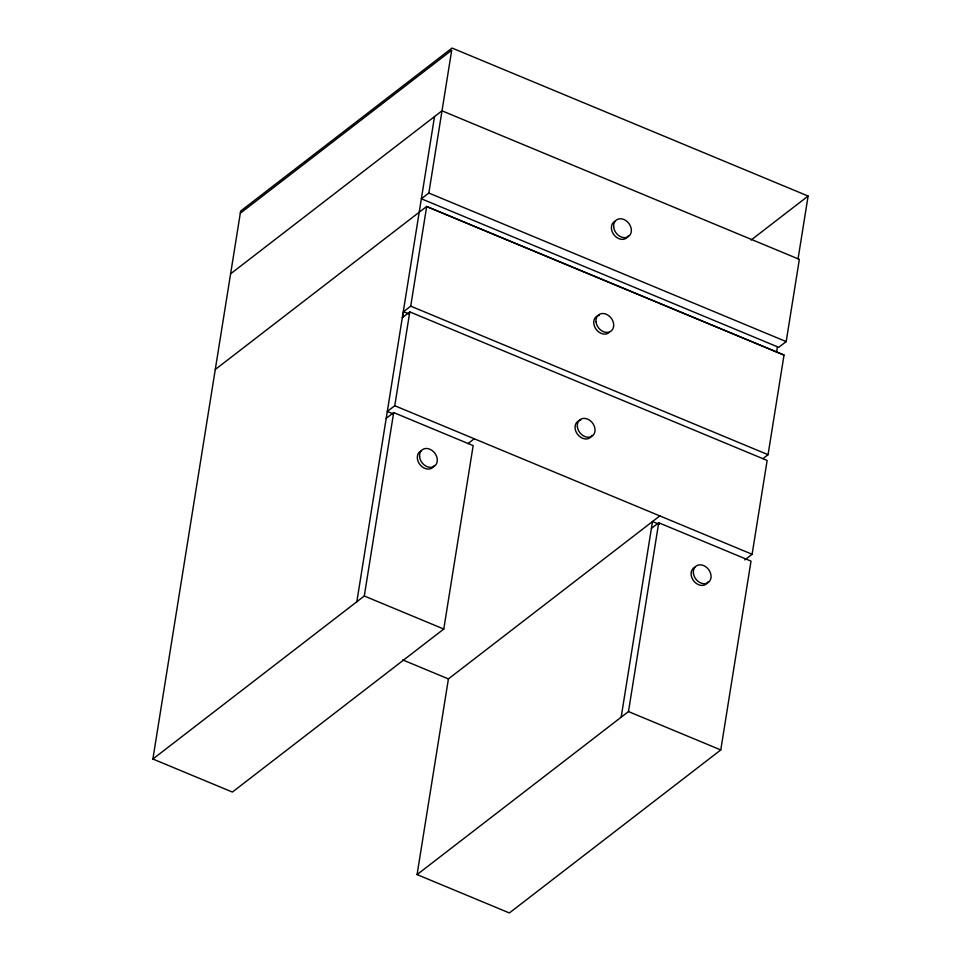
<?xml version="1.0" encoding="UTF-8"?>
<svg xmlns="http://www.w3.org/2000/svg" width="961" height="961" viewBox="0 0 961 961"><rect width="100%" height="100%" fill="white"/><g stroke="black" fill="none" stroke-linecap="round" stroke-linejoin="round"><path stroke-width="1.44" d="M386.214 418.323L393.674 412.569L473.16 445.616L443.778 629.047L232.382 792.056L152.883 759.022L240.658 211.06L452.054 48.05L808.117 196.056L798.062 258.821M356.831 601.754L434.516 116.593M402.635 317.418L403.56 311.664L410.719 306.151L426.684 206.471L784.032 355.017L768.055 454.697L762.95 458.637M152.883 759.022L364.291 596L393.674 412.569M392.797 413.747L387.307 411.476L394.767 405.722L409.794 311.893L767.142 460.439L752.115 554.269L744.811 559.903M230.604 273.825L442 110.815L799.348 259.362L786.182 341.587L778.722 347.329L421.374 198.783L428.834 193.041L451.718 50.2L240.31 213.222M651.414 528.382L658.717 522.748L751.009 561.116L720.774 749.94L509.366 912.95L417.074 874.582L448.415 678.91L659.811 515.901M621.166 717.206L652.507 521.535L659.39 524.394M417.074 874.582L628.47 711.572L658.717 522.748M776.572 352.17L777.437 346.801M215.288 369.48L426.684 206.471M402.323 317.659L409.794 311.893M467.863 443.694L474.253 438.769M751.106 240.022L808.117 196.056M428.834 193.041L786.182 341.587M426.672 206.567L784.008 355.114M410.719 306.151L768.055 454.697M403.56 311.664L409.098 313.971M394.767 405.722L752.115 554.269M364.291 596L443.778 629.047M628.47 711.572L720.774 749.94M402.719 659.919L448.415 678.91M628.362 235.709A10.223 7.976 52.4 0 1 614.656 235.661A10.223 7.976 52.4 0 1 615.04 221.186M609.502 332.194A10.223 7.976 52.4 0 1 595.412 328.266A10.223 7.976 52.4 0 1 599.424 315.304M592.048 435.321A10.223 7.976 52.4 0 1 577.489 434.24A10.223 7.976 52.4 0 1 580.768 420.161M708.089 581.777A10.223 7.976 52.4 0 1 694.383 581.729A10.223 7.976 52.4 0 1 694.767 567.254M434.3 465.424A10.223 7.976 52.4 0 1 420.594 465.376A10.223 7.976 52.4 0 1 420.966 450.901M613.659 226.94A10.223 7.976 52.4 0 0 627.701 236.959A10.223 7.976 52.4 0 0 626.104 220.73A10.223 7.976 52.4 0 0 613.659 226.94M596 321.695A10.223 7.976 52.4 0 0 610.055 331.701A10.223 7.976 52.4 0 0 608.457 315.472A10.223 7.976 52.4 0 0 596 321.695M577.345 426.552A10.223 7.976 52.4 0 0 591.387 436.558A10.223 7.976 52.4 0 0 589.802 420.341A10.223 7.976 52.4 0 0 577.345 426.552M693.374 573.008A10.223 7.976 52.4 0 0 707.428 583.015A10.223 7.976 52.4 0 0 705.83 566.798A10.223 7.976 52.4 0 0 693.374 573.008M419.585 456.655A10.223 7.976 52.4 0 0 433.639 466.674A10.223 7.976 52.4 0 0 432.042 450.445A10.223 7.976 52.4 0 0 419.585 456.655"/></g></svg>
